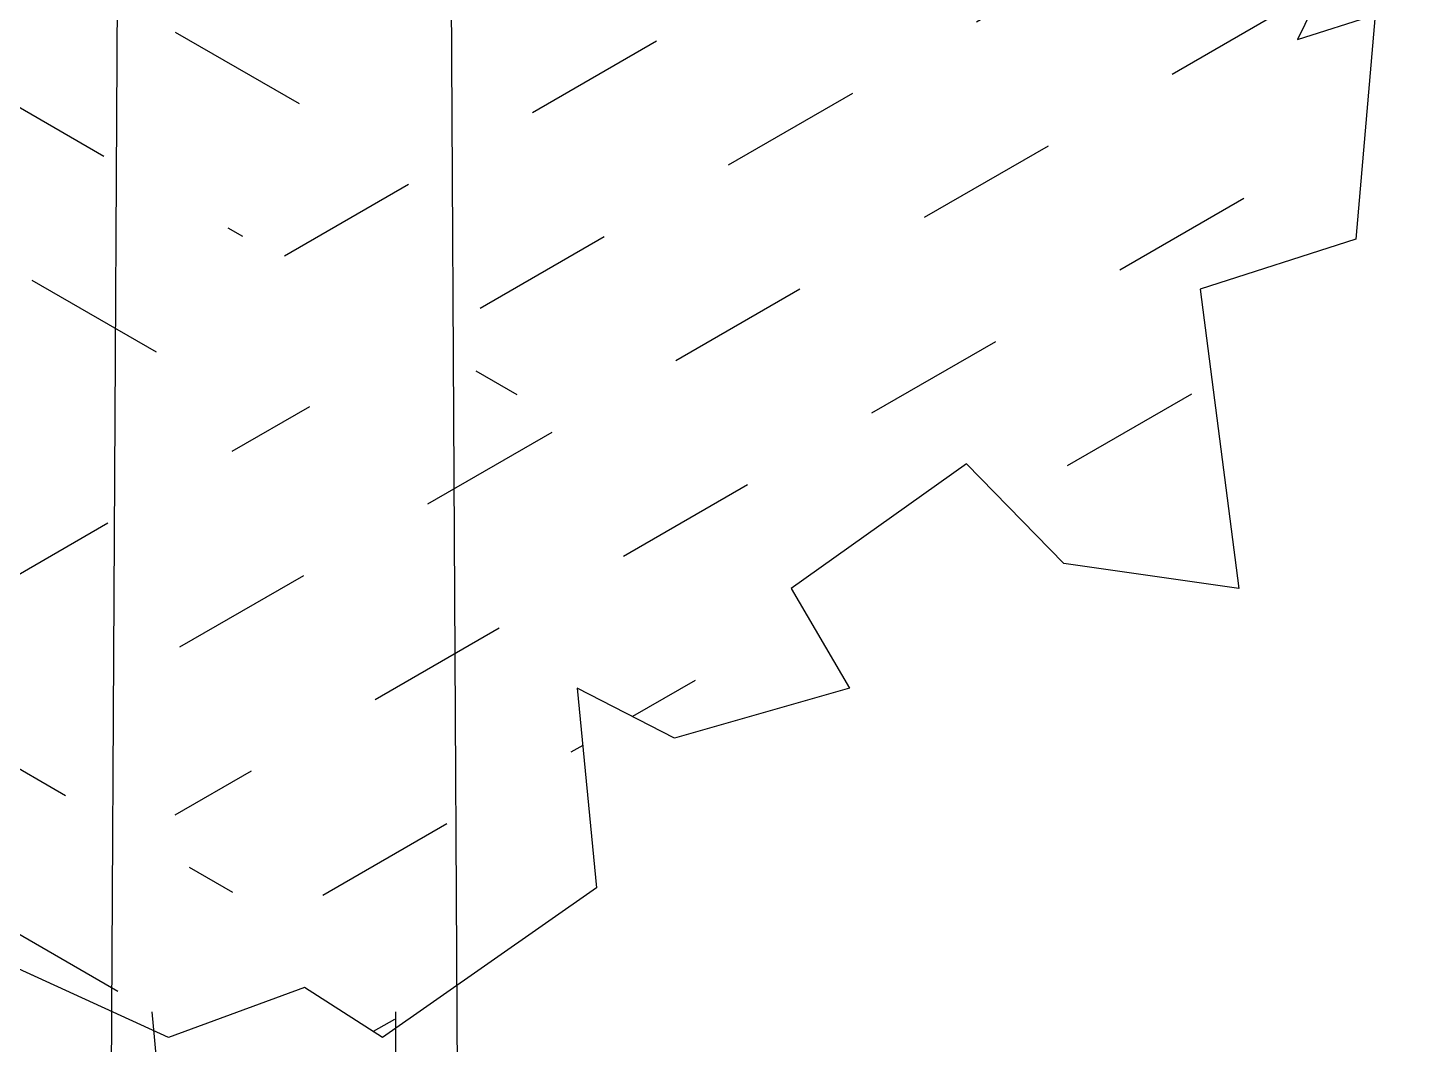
# Model space of a CAD drawing. Extents: x -1568 to -728, y -1287 to -990.
# Drawn here: x -1274.517 to -1272.066, y -1094.618 to -1092.814 of the extents above; entities that cross this region are included whole.
import ezdxf

# ---------------------------------------------------------------- set-up
doc = ezdxf.new("R2010")
doc.units = 0
doc.header["$LTSCALE"] = 5
doc.layers.add('LH', color=94, linetype='CONTINUOUS')
doc.layers.add('灯杆', color=4, linetype='CONTINUOUS')
doc.layers.add('标注', color=4, linetype='CONTINUOUS', lineweight=15)

# ---------------------------------------------------------------- blocks, each defined once
blk = doc.blocks.new('双头路灯')
at = {"layer": '灯杆'}
for p, q in [((-0.3139, 0), (-0.1519, 28.9096)), ((0.1519, 28.9096), (0.3139, 0))]:
    blk.add_line(p, q, dxfattribs=at)

msp = doc.modelspace()

# ---------------------------------------------------------------- hatches: boundary and pattern name
at = {"layer": 'LH'}
h = msp.add_hatch(dxfattribs=at)
h.set_pattern_fill('DASH', color=256, scale=0.08, angle=30, style=0)
h.set_pattern_definition([(150, (-589.28475, -1386.22435), (-0.09297045, 0.34697045), [0.254, -0.254])])
h.paths.add_polyline_path([(-1275.4405, -1086.8636), (-1275.12994, -1086.7751), (-1275.23344, -1086.24422), (-1274.99194, -1085.75762), (-1274.88838, -1085.93456), (-1274.61232, -1085.22674), (-1274.50882, -1085.31524), (-1274.30176, -1084.74014), (-1274.23276, -1084.82864), (-1274.09476, -1084.4747), (-1274.62667, -1086.64224), (-1273.84299, -1087.14436), (-1273.11959, -1087.78708), (-1274.70705, -1088.63064), (-1274.42573, -1088.91182), (-1273.19997, -1089.7353), (-1272.91865, -1089.95623), (-1274.87134, -1090.7087), (-1274.24488, -1091.66344), (-1273.54157, -1091.8442), (-1274.12431, -1092.30615), (-1274.18459, -1092.54717), (-1273.78271, -1092.7681), (-1274.22478, -1093.2903), (-1273.40091, -1093.45098), (-1274.76733, -1093.53132), (-1274.0257, -1094.51678), (-1274.26726, -1094.60528), (-1274.75038, -1094.38406), (-1274.95744, -1094.47256), (-1274.99194, -1094.33984), (-1275.544, -1093.89746), (-1275.4405, -1093.63202), (-1275.68206, -1093.27814), (-1276.06162, -1093.1012), (-1276.09612, -1092.74726), (-1275.78556, -1092.57032), (-1276.23418, -1092.30488), (-1276.30318, -1091.951), (-1276.09612, -1091.46434), (-1276.33768, -1090.57958), (-1275.85456, -1089.78332), (-1275.68206, -1089.78332), (-1275.95812, -1089.51788), (-1275.68206, -1089.34094), (-1275.85456, -1089.03128), (-1275.78556, -1088.89856), (-1275.5095, -1088.85428), (-1275.71656, -1088.5004), (-1275.61306, -1087.70408), (-1275.406, -1087.61564), (-1275.61306, -1087.52714)])
h = msp.add_hatch(dxfattribs=at)
h.set_pattern_fill('DASH', color=256, scale=0.08, angle=330, style=0)
h.set_pattern_definition([(210, (-589.28475, -1386.22435), (-0.34697045, 0.09297045), [0.254, -0.254])])
h.paths.add_polyline_path([(-1274.09476, -1084.4747), (-1273.8532, -1085.00558), (-1273.43908, -1085.35946), (-1273.54264, -1085.58068), (-1273.68064, -1085.6249), (-1273.40458, -1085.75762), (-1273.43908, -1085.93456), (-1272.95602, -1086.50966), (-1272.74896, -1086.6866), (-1272.99052, -1086.95204), (-1272.95602, -1087.12898), (-1272.88696, -1087.52714), (-1272.67996, -1087.57142), (-1272.5074, -1087.88108), (-1272.5419, -1088.23496), (-1272.30034, -1088.27918), (-1272.09334, -1088.76584), (-1272.19684, -1088.85428), (-1272.12784, -1089.29666), (-1271.92078, -1089.60638), (-1272.19684, -1089.51788), (-1271.81728, -1090.04876), (-1272.02434, -1090.2257), (-1271.81728, -1090.53536), (-1271.78278, -1091.15468), (-1271.95528, -1091.2874), (-1272.05884, -1091.72978), (-1271.88628, -1091.68556), (-1272.02434, -1092.12794), (-1271.95528, -1092.5261), (-1272.09334, -1092.48182), (-1272.26584, -1092.83576), (-1272.12784, -1092.79148), (-1272.16234, -1093.18964), (-1272.4384, -1093.27814), (-1272.3694, -1093.80896), (-1272.67996, -1093.76474), (-1272.85246, -1093.5878), (-1273.16302, -1093.80896), (-1273.05952, -1093.98596), (-1273.37008, -1094.0744), (-1273.54264, -1093.98596), (-1273.50814, -1094.33984), (-1273.8877, -1094.60528), (-1274.0257, -1094.51678), (-1274.76733, -1093.53132), (-1273.40091, -1093.45098), (-1274.22478, -1093.2903), (-1273.78271, -1092.7681), (-1274.18459, -1092.54717), (-1274.12431, -1092.30615), (-1273.54157, -1091.8442), (-1274.24488, -1091.66344), (-1274.87134, -1090.7087), (-1272.91865, -1089.95623), (-1273.19997, -1089.7353), (-1274.42573, -1088.91182), (-1274.70705, -1088.63064), (-1273.11959, -1087.78708), (-1273.84299, -1087.14436), (-1274.62667, -1086.64224)])

# ---------------------------------------------------------------- linework, layer by layer
for points in [[(-1272.09334, -1092.48182), (-1272.26584, -1092.83576), (-1272.12784, -1092.79148), (-1272.16234, -1093.18964), (-1272.4384, -1093.27814), (-1272.3694, -1093.80896), (-1272.67996, -1093.76474), (-1272.85246, -1093.5878), (-1273.16302, -1093.80896), (-1273.05952, -1093.98596), (-1273.37008, -1094.0744), (-1273.54264, -1093.98596), (-1273.50814, -1094.33984), (-1273.8877, -1094.60528), (-1274.0257, -1094.51678), (-1274.26726, -1094.60528), (-1274.75038, -1094.38406), (-1274.95744, -1094.47256), (-1274.99194, -1094.33984), (-1275.544, -1093.89746), (-1275.4405, -1093.63202), (-1275.68206, -1093.27814), (-1276.06162, -1093.1012)], [(-1274.29645, -1094.5598), (-1274.23867, -1095.18368), (-1274.23867, -1095.75878), (-1274.27323, -1095.97994)], [(-1273.86445, -1094.5598), (-1273.86445, -1095.2798), (-1273.75561, -1095.97994)]]:
    msp.add_lwpolyline(points, dxfattribs=at)

# ---------------------------------------------------------------- block references
at = {"layer": '标注'}
msp.add_blockref('双头路灯', (-1274.06152, -1095.99078), dxfattribs=at)

doc.saveas('drawing.dxf')
